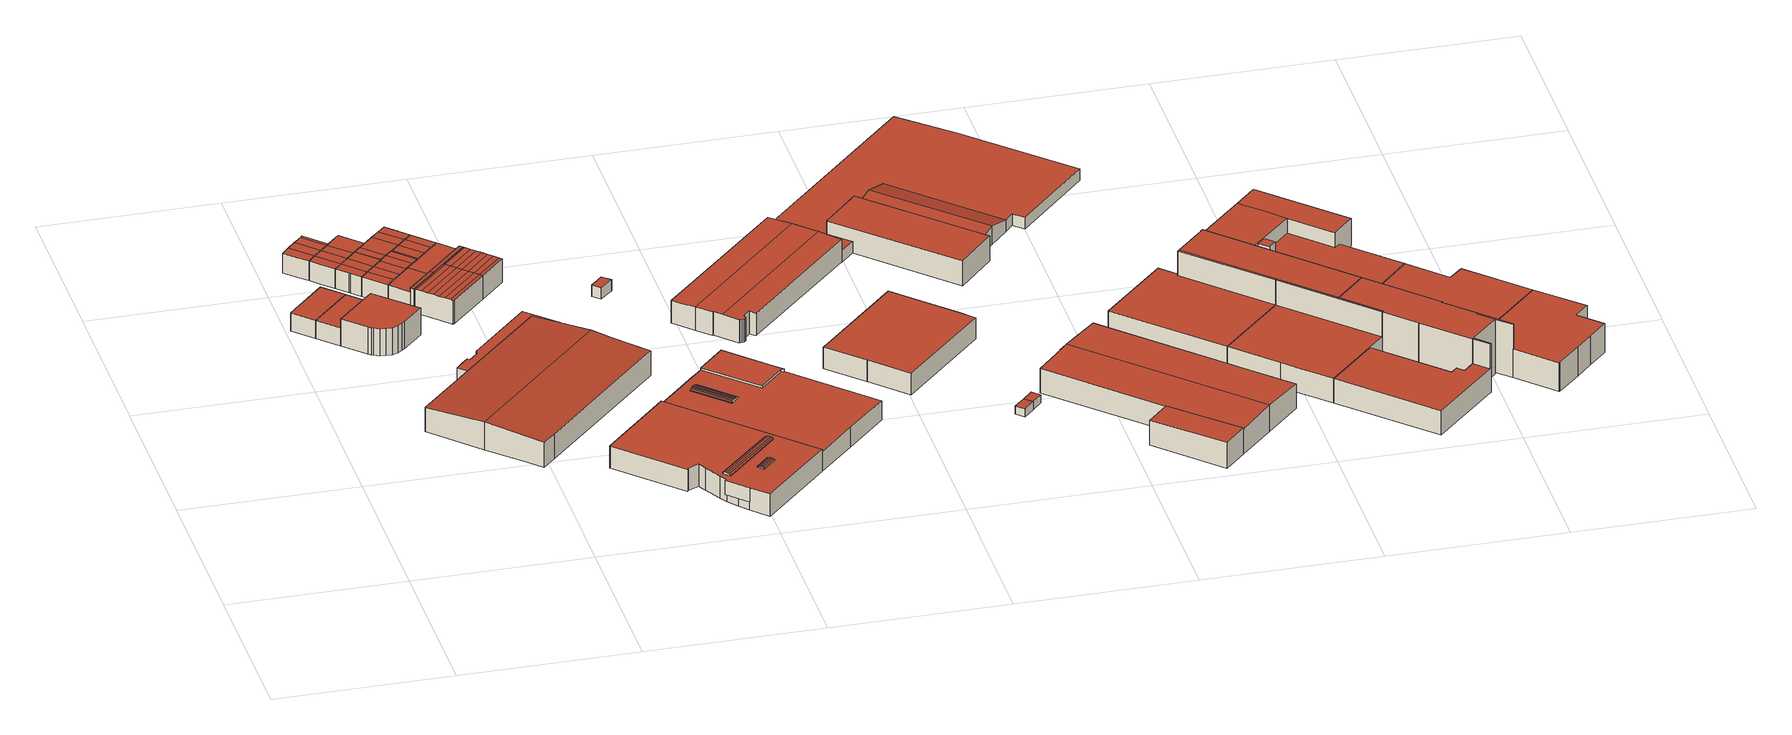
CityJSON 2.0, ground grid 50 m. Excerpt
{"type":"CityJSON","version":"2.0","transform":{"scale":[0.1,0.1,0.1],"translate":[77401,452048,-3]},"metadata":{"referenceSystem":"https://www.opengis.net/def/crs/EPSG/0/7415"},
"CityObjects":{
"building1":{"type":"Building","attributes":{"Volume":640.16,"Dakoppervlakte":116.91,"Muuroppervlakte":251.69,"Vloeroppervlakte":116.91,"hoogte_Z_max_in_m_NAP":5.59,"GEB_DOEL":"industriefunctie","dateOfConstruction":"1997-01-01","measuredHeight":5.48},"geometry":[{"type":"Solid","lod":"2","boundaries":[[[[0,1,2,3,4]],[[5,6,7,8,9]],[[6,2,1,7]],[[1,0,8,7]],[[5,9,8,0,4,3]],[[3,2,6,5]]]],"semantics":{"surfaces":[{"type":"GroundSurface"},{"type":"RoofSurface"},{"type":"WallSurface"}],"values":[[0,1,2,2,2,2]]}}]},
"building2":{"type":"Building","attributes":{"Volume":639.29,"Dakoppervlakte":116.92,"Muuroppervlakte":251.33,"Vloeroppervlakte":116.92,"hoogte_Z_max_in_m_NAP":5.59,"GEB_DOEL":"industriefunctie","dateOfConstruction":"1997-01-01","measuredHeight":5.47},"geometry":[{"type":"Solid","lod":"2","boundaries":[[[[10,11,2,1]],[[12,7,6,13]],[[10,1,7,12]],[[1,2,6,7]],[[11,13,6,2]],[[11,10,12,13]]]],"semantics":{"surfaces":[{"type":"GroundSurface"},{"type":"RoofSurface"},{"type":"WallSurface"}],"values":[[0,1,2,2,2,2]]}}]},
"building3":{"type":"Building","attributes":{"Volume":27.42,"Dakoppervlakte":10.25,"Muuroppervlakte":35.28,"Vloeroppervlakte":10.25,"hoogte_Z_max_in_m_NAP":2.76,"GEB_DOEL":"overige gebruiksfunctie","dateOfConstruction":"2013-01-01","measuredHeight":2.68},"geometry":[{"type":"Solid","lod":"2","boundaries":[[[[14,15,16,17]],[[18,19,20,21]],[[14,17,21,20]],[[17,16,18,21]],[[18,16,15,19]],[[15,14,20,19]]]],"semantics":{"surfaces":[{"type":"GroundSurface"},{"type":"RoofSurface"},{"type":"WallSurface"}],"values":[[0,1,2,2,2,2]]}}]},
"building4":{"type":"Building","attributes":{"Volume":1795.81,"Dakoppervlakte":221.35,"Muuroppervlakte":471.02,"Vloeroppervlakte":221.35,"hoogte_Z_max_in_m_NAP":8.26,"GEB_DOEL":"industriefunctie","dateOfConstruction":"1997-01-01","measuredHeight":8.11},"geometry":[{"type":"Solid","lod":"2","boundaries":[[[[22,23,24,25,26,11,10,27,28,29,30,31,32]],[[33,34,35,36,37,38,39,40,41,42,43,44,45]],[[10,11,36,35]],[[11,26,37,36]],[[25,24,39,38]],[[40,39,24,23]],[[23,22,41,40]],[[42,41,22,32]],[[43,42,32,31]],[[44,43,31,30]],[[45,44,30,29]],[[33,45,29,28]],[[28,27,34,33]],[[10,35,34,27]],[[26,25,38,37]]]],"semantics":{"surfaces":[{"type":"GroundSurface"},{"type":"RoofSurface"},{"type":"WallSurface"}],"values":[[0,1,2,2,2,2,2,2,2,2,2,2,2,2,2]]}}]},
"building5":{"type":"Building","attributes":{"Volume":474.24,"Dakoppervlakte":79.44,"Muuroppervlakte":213.79,"Vloeroppervlakte":79.43,"hoogte_Z_max_in_m_NAP":6.15,"GEB_DOEL":"industriefunctie","dateOfConstruction":"1997-01-01","measuredHeight":6.04},"geometry":[{"type":"Solid","lod":"2","boundaries":[[[[46,47,48,49,50,51,52,53,54,55,56,57]],[[58,59,60,61,62,63]],[[64,65,63,62]],[[66,65,64,67]],[[68,69,66,67]],[[49,48,68,67,64,62,61,52,51,50]],[[48,47,69,68]],[[58,55,54,53,52,61,60,59]],[[57,56,55,58,63,65,66,69,47,46]]]],"semantics":{"surfaces":[{"type":"GroundSurface"},{"type":"RoofSurface"},{"type":"WallSurface"}],"values":[[0,1,1,1,1,2,2,2,2]]}}]},
"building6":{"type":"Building","attributes":{"Volume":719.34,"Dakoppervlakte":119.79,"Muuroppervlakte":275.22,"Vloeroppervlakte":119.78,"hoogte_Z_max_in_m_NAP":6.16,"GEB_DOEL":"industriefunctie","dateOfConstruction":"1997-01-01","measuredHeight":6.06},"geometry":[{"type":"Solid","lod":"2","boundaries":[[[[48,70,71,72,73,74,75,76,77,78,79,52,51,50,49]],[[61,80,81,82,83,62]],[[64,62,83,84]],[[67,64,84,85]],[[86,87,88,89,68,67,85]],[[72,71,88,87]],[[72,87,86,85,84,83,82,77,76,75,74,73]],[[48,49,50,51,52,61,62,64,67,68,89,88,71,70]],[[77,82,81,80,61,52,79,78]]]],"semantics":{"surfaces":[{"type":"GroundSurface"},{"type":"RoofSurface"},{"type":"WallSurface"}],"values":[[0,1,1,1,1,2,2,2,2]]}}]},
"building7":{"type":"Building","attributes":{"Volume":475.72,"Dakoppervlakte":79.52,"Muuroppervlakte":214.36,"Vloeroppervlakte":79.5,"hoogte_Z_max_in_m_NAP":6.15,"GEB_DOEL":"industriefunctie","dateOfConstruction":"1997-01-01","measuredHeight":6.05},"geometry":[{"type":"Solid","lod":"2","boundaries":[[[[74,90,91,92,93,94,95,96,97,77,76,75]],[[82,98,99,100,101,83]],[[102,84,83,101]],[[103,104,105,85,84,102]],[[91,104,103,102,101,100,95,94,93,92]],[[91,90,105,104]],[[75,76,77,82,83,84,85,105,90,74]],[[97,98,82,77]],[[99,98,97,96]],[[95,100,99,96]]]],"semantics":{"surfaces":[{"type":"GroundSurface"},{"type":"RoofSurface"},{"type":"WallSurface"}],"values":[[0,1,1,1,2,2,2,2,2,2]]}}]},
"building8":{"type":"Building","attributes":{"Volume":719.07,"Dakoppervlakte":119.81,"Muuroppervlakte":275.12,"Vloeroppervlakte":119.8,"hoogte_Z_max_in_m_NAP":6.16,"GEB_DOEL":"industriefunctie","dateOfConstruction":"1997-01-01","measuredHeight":6.06},"geometry":[{"type":"Solid","lod":"2","boundaries":[[[[106,107,108,109,110,111,95,94,93,92,112,113]],[[100,114,115,101]],[[101,115,116,102]],[[116,117,103,102]],[[118,119,103,117]],[[119,118,120,121]],[[108,107,106,120,118,117,116,115,114,111,110,109]],[[106,113,121,120]],[[92,93,94,95,100,101,102,103,119,121,113,112]],[[114,100,95,111]]]],"semantics":{"surfaces":[{"type":"GroundSurface"},{"type":"RoofSurface"},{"type":"WallSurface"}],"values":[[0,1,1,1,1,1,2,2,2,2]]}}]},
"building9":{"type":"Building","attributes":{"Volume":487.43,"Dakoppervlakte":79.5,"Muuroppervlakte":237.62,"Vloeroppervlakte":79.48,"hoogte_Z_max_in_m_NAP":7.15,"GEB_DOEL":"industriefunctie","dateOfConstruction":"1997-01-01","measuredHeight":7.05},"geometry":[{"type":"Solid","lod":"2","boundaries":[[[[122,123,124,125,126,127,111,110,109,108]],[[116,115,114,128,129,130,131,132,133,117]],[[134,135,136,137,138]],[[109,110,111,114,115,116,117,133,122,108]],[[111,127,128,114]],[[132,123,122,133]],[[136,135,124,123,132]],[[138,137,128,127,126,125,134]],[[125,124,135,134]],[[130,129,128,137,136,132,131]]]],"semantics":{"surfaces":[{"type":"GroundSurface"},{"type":"RoofSurface"},{"type":"WallSurface"}],"values":[[0,1,1,2,2,2,2,2,2,2]]}}]},
"building10":{"type":"Building","attributes":{"Volume":16665.04,"Dakoppervlakte":2196.95,"Muuroppervlakte":1495.17,"Vloeroppervlakte":2194.21,"hoogte_Z_max_in_m_NAP":7.6,"GEB_DOEL":"industriefunctie","dateOfConstruction":"1993-01-01","measuredHeight":8.44},"geometry":[{"type":"Solid","lod":"2","boundaries":[[[[139,140,141,142,143,144,145,146,147,148,149,150,151,152,153,154,155,156,157,158]],[[159,160,161,162,163,164,165,166,167]],[[168,163,162,169]],[[170,171,172,173,174,175,176,177,178,179,180]],[[163,143,142,141,165,164]],[[165,141,140,166]],[[158,159,167,166,140,139]],[[159,158,157,160]],[[156,155,162,161]],[[162,155,154,171,170,169]],[[163,168,144,143]],[[146,145,180,179]],[[153,172,171,154]],[[172,153,152,173]],[[152,151,174,173]],[[151,150,175,174]],[[175,150,149,176]],[[176,149,148,177]],[[177,148,147,146,179,178]],[[145,144,168,169,170,180]],[[160,157,156,161]]]],"semantics":{"surfaces":[{"type":"GroundSurface"},{"type":"RoofSurface"},{"type":"WallSurface"}],"values":[[0,1,1,1,2,2,2,2,2,2,2,2,2,2,2,2,2,2,2,2,2]]}}]},
"building11":{"type":"Building","attributes":{"Volume":723.83,"Dakoppervlakte":120.8,"Muuroppervlakte":276.2,"Vloeroppervlakte":120.79,"hoogte_Z_max_in_m_NAP":6.16,"GEB_DOEL":"industriefunctie","dateOfConstruction":"1997-01-01","measuredHeight":6.05},"geometry":[{"type":"Solid","lod":"2","boundaries":[[[[181,182,183,184,185,186,187,188,189,112,91,90,73,190]],[[191,192,193,194,195,196]],[[119,86,105,104]],[[195,197,198,196]],[[197,199,86,119,200,198]],[[90,91,104,105]],[[90,105,86,199,197,195,194,183,182,181,190,73]],[[189,188,187,186,191,196,198,200,119,104,91,112]],[[183,194,193,192,191,186,185,184]]]],"semantics":{"surfaces":[{"type":"GroundSurface"},{"type":"RoofSurface"},{"type":"WallSurface"}],"values":[[0,1,1,1,1,2,2,2,2]]}}]},
"building12":{"type":"Building","attributes":{"Volume":1265.18,"Dakoppervlakte":176.77,"Muuroppervlakte":381.77,"Vloeroppervlakte":176.75,"hoogte_Z_max_in_m_NAP":7.21,"GEB_DOEL":"industriefunctie","dateOfConstruction":"1997-01-01","measuredHeight":7.18},"geometry":[{"type":"Solid","lod":"2","boundaries":[[[[201,202,203,204,205,206,207,208,209,210,211,212,213,214,215,216,217,218,219]],[[220,221,222,223,224]],[[220,224,225,226]],[[226,225,227,228]],[[229,228,227,230]],[[230,231,232,229]],[[231,233,234,232]],[[235,236,134,237]],[[234,233,235,237]],[[210,209,223,222]],[[201,219,134,236]],[[217,216,215,214,213,212,211,221,220,226,228,229,232,234,237,134,219,218]],[[210,222,221,211]],[[224,223,209,208,207,206,205,204,203,202,201,236,235,233,231,230,227,225]]]],"semantics":{"surfaces":[{"type":"GroundSurface"},{"type":"RoofSurface"},{"type":"WallSurface"}],"values":[[0,1,1,1,1,1,1,1,1,2,2,2,2,2]]}}]},
"building13":{"type":"Building","attributes":{"Volume":475.16,"Dakoppervlakte":80.37,"Muuroppervlakte":213.1,"Vloeroppervlakte":80.35,"hoogte_Z_max_in_m_NAP":6.15,"GEB_DOEL":"industriefunctie","dateOfConstruction":"1997-01-01","measuredHeight":5.98},"geometry":[{"type":"Solid","lod":"2","boundaries":[[[[238,239,240,241,242,243,244,245,246,247]],[[248,196,198,249]],[[250,191,196,248]],[[251,249,198,200]],[[121,120,251,200]],[[239,191,250,240]],[[246,245,121,200,198,196,191,239,238,247]],[[242,241,240,250,248,249,251,120,244,243]],[[245,244,120,121]]]],"semantics":{"surfaces":[{"type":"GroundSurface"},{"type":"RoofSurface"},{"type":"WallSurface"}],"values":[[0,1,1,1,1,2,2,2,2]]}}]},
"building14":{"type":"Building","attributes":{"Volume":739.79,"Dakoppervlakte":120.56,"Muuroppervlakte":309.55,"Vloeroppervlakte":120.55,"hoogte_Z_max_in_m_NAP":7.15,"GEB_DOEL":"industriefunctie","dateOfConstruction":"1997-01-01","measuredHeight":7.04},"geometry":[{"type":"Solid","lod":"2","boundaries":[[[[107,252,253,254,255,256,257,258,124,123,122]],[[259,260,261,250,248,249,251,118,133,132,262,263,264]],[[265,136,135,266]],[[252,107,122,133,118,251,249,248,250,255,254,253]],[[122,123,132,133]],[[260,257,256,255,250,261]],[[136,132,123,124,135]],[[258,266,135,124]],[[258,257,260,265,266]],[[262,132,136,265,260,259,264,263]]]],"semantics":{"surfaces":[{"type":"GroundSurface"},{"type":"RoofSurface"},{"type":"WallSurface"}],"values":[[0,1,1,2,2,2,2,2,2,2]]}}]},
"building15":{"type":"Building","attributes":{"Volume":847.09,"Dakoppervlakte":118.42,"Muuroppervlakte":311.58,"Vloeroppervlakte":118.41,"hoogte_Z_max_in_m_NAP":7.21,"GEB_DOEL":"industriefunctie","dateOfConstruction":"1997-01-01","measuredHeight":7.18},"geometry":[{"type":"Solid","lod":"2","boundaries":[[[[201,267,268,269,270,271,272,273,274,275,276,209,208,207,206,205,204,203,202]],[[277,227,225,278]],[[227,277,279,230]],[[280,231,230,279]],[[233,231,280,281]],[[223,282,283,284,224]],[[278,225,224,284]],[[235,233,281,285]],[[236,235,285,266]],[[267,201,236,266]],[[235,236,201,202,203,204,205,206,207,208,209,223,224,225,227,230,231,233]],[[282,223,209,276,275,283]],[[284,283,275,274,273,272,271,270,269,268,267,266,285,281,280,279,277,278]]]],"semantics":{"surfaces":[{"type":"GroundSurface"},{"type":"RoofSurface"},{"type":"WallSurface"}],"values":[[0,1,1,1,1,1,1,1,1,2,2,2,2]]}}]},
"building16":{"type":"Building","attributes":{"Volume":17598.2,"Dakoppervlakte":2857.21,"Muuroppervlakte":1473.75,"Vloeroppervlakte":2761.66,"hoogte_Z_max_in_m_NAP":7.31,"GEB_DOEL":"industriefunctie","dateOfConstruction":"1993-01-01","measuredHeight":7.35},"geometry":[{"type":"Solid","lod":"2","boundaries":[[[[286,287,288,289,290,291,292,293,294,295,296,297,298,299,300,301,302,303,304,305,306]],[[307,308,309,310]],[[311,312,313,314]],[[315,316,317,318,319,320,321,322,323,324,325,326],[327,328,329,330,331],[332,333,334,335,336]],[[337,338,339,340]],[[341,342,343,344]],[[345,346,343,342]],[[345,337,340,346]],[[338,347,348,339]],[[349,350,351,352]],[[350,349,353,354]],[[355,356,354,353]],[[357,358,359,360]],[[359,352,351,360]],[[361,362,363,364,365,366,367,368,369]],[[370,371,372,373]],[[371,370,374,375]],[[375,374,376,377]],[[378,379,377,376]],[[380,379,378,381]],[[382,380,381,383]],[[383,384,385,382]],[[384,386,387,385]],[[388,389,390,391,392,393]],[[394,395,396,397]],[[318,307,310,319]],[[306,305,320,319,310]],[[305,304,361,321,320]],[[293,323,322,369,294]],[[293,292,324,323]],[[325,324,292,291]],[[326,325,291,290]],[[290,289,315,326]],[[289,288,316,315]],[[288,287,308,317,316]],[[308,307,318,317]],[[332,347,338,337,333]],[[336,348,347,332]],[[344,343,346,340,339,348,336,335]],[[344,335,334,341]],[[345,342,341,334,333,337]],[[327,355,353,349,328]],[[355,327,331,356]],[[331,330,357,360,351,350,354,356]],[[357,330,329,358]],[[352,359,358,329,328,349]],[[295,294,369,368]],[[363,302,301,314,364]],[[381,378,376,374,370,373,394,397,386,384,383]],[[387,386,397,396]],[[377,379,380,382,385,387,396,395,372,371,375]],[[373,372,395,394]],[[391,364,314,313,392]],[[297,393,392,313,298]],[[297,296,367,388,393]],[[365,364,391,390]],[[367,366,389,388]],[[390,389,366,365]],[[322,321,361,369]],[[308,287,286,309]],[[309,286,306,310]],[[312,299,298,313]],[[312,311,300,299]],[[314,301,300,311]],[[367,296,295,368]],[[303,362,361,304]],[[302,363,362,303]]]],"semantics":{"surfaces":[{"type":"GroundSurface"},{"type":"OuterCeilingSurface"},{"type":"RoofSurface"},{"type":"WallSurface"}],"values":[[0,1,1,2,2,2,2,2,2,2,2,2,2,2,2,2,2,2,2,2,2,2,2,2,2,3,3,3,3,3,3,3,3,3,3,3,3,3,3,3,3,3,3,3,3,3,3,3,3,3,3,3,3,3,3,3,3,3,3,3,3,3,3,3,3,3,3]]}}]},
"building17":{"type":"Building","attributes":{"Volume":51.85,"Dakoppervlakte":15.04,"Muuroppervlakte":55.24,"Vloeroppervlakte":15.04,"hoogte_Z_max_in_m_NAP":3.44,"GEB_DOEL":"overige gebruiksfunctie","dateOfConstruction":"2002-01-01","measuredHeight":3.45},"geometry":[{"type":"Solid","lod":"2","boundaries":[[[[398,399,400,401]],[[402,403,404,405]],[[403,402,401,400]],[[400,399,404,403]],[[398,405,404,399]],[[402,405,398,401]]]],"semantics":{"surfaces":[{"type":"GroundSurface"},{"type":"RoofSurface"},{"type":"WallSurface"}],"values":[[0,1,2,2,2,2]]}}]},
"building18":{"type":"Building","attributes":{"Volume":7740.87,"Dakoppervlakte":1102.56,"Muuroppervlakte":997.71,"Vloeroppervlakte":1101.81,"hoogte_Z_max_in_m_NAP":6.99,"GEB_DOEL":"industriefunctie - winkelfunctie","dateOfConstruction":"1996-01-01","measuredHeight":7.13},"geometry":[{"type":"Solid","lod":"2","boundaries":[[[[406,407,408,409,410,411,412,413,414,415,416,417,418,419,420,421,422,423,424,425]],[[426,427,428,429,430,431,432,433,434,435,436,437,438]],[[439,440,441,436,435,442]],[[442,443,444,445,439]],[[415,414,440,439]],[[414,413,441,440]],[[441,413,412,411,437,436]],[[437,411,410,438]],[[409,408,427,426]],[[428,427,408,407]],[[429,428,407,406]],[[429,406,425,430]],[[430,425,424,431]],[[432,431,424,423]],[[433,432,423,422]],[[422,421,434,433]],[[420,419,418,443,442,435,434,421]],[[418,417,444,443]],[[415,439,445,444,417,416]],[[426,438,410,409]]]],"semantics":{"surfaces":[{"type":"GroundSurface"},{"type":"RoofSurface"},{"type":"WallSurface"}],"values":[[0,1,1,1,2,2,2,2,2,2,2,2,2,2,2,2,2,2,2,2]]}}]},
"building19":{"type":"Building","attributes":{"Volume":5696.26,"Dakoppervlakte":887.96,"Muuroppervlakte":769.94,"Vloeroppervlakte":887.96,"hoogte_Z_max_in_m_NAP":6.36,"GEB_DOEL":"industriefunctie","dateOfConstruction":"1996-01-01","measuredHeight":6.42},"geometry":[{"type":"Solid","lod":"2","boundaries":[[[[446,447,448,449,450,451,452,453,454]],[[455,456,457,458,459,460,461,462,463]],[[451,450,456,455]],[[457,456,450,449]],[[448,458,457,449]],[[455,463,462,453,452,451]],[[448,447,459,458]],[[446,454,453,462,461,460,459,447]]]],"semantics":{"surfaces":[{"type":"GroundSurface"},{"type":"RoofSurface"},{"type":"WallSurface"}],"values":[[0,1,2,2,2,2,2,2]]}}]},
"building20":{"type":"Building","attributes":{"Volume":31.94,"Dakoppervlakte":12.61,"Muuroppervlakte":36.64,"Vloeroppervlakte":12.61,"hoogte_Z_max_in_m_NAP":2.54,"GEB_DOEL":"overige gebruiksfunctie","dateOfConstruction":"1997-01-01","measuredHeight":2.53},"geometry":[{"type":"Solid","lod":"2","boundaries":[[[[464,465,466,467,468]],[[469,470,471,472,473]],[[464,468,472,471]],[[468,467,473,472]],[[473,467,466,465,470,469]],[[465,464,471,470]]]],"semantics":{"surfaces":[{"type":"GroundSurface"},{"type":"RoofSurface"},{"type":"WallSurface"}],"values":[[0,1,2,2,2,2]]}}]},
"building21":{"type":"Building","attributes":{"Volume":28.54,"Dakoppervlakte":11.32,"Muuroppervlakte":34.49,"Vloeroppervlakte":11.32,"hoogte_Z_max_in_m_NAP":2.54,"GEB_DOEL":"overige gebruiksfunctie","dateOfConstruction":"1997-01-01","measuredHeight":2.52},"geometry":[{"type":"Solid","lod":"2","boundaries":[[[[465,474,475,466]],[[476,470,469,477]],[[465,466,469,470]],[[469,466,475,477]],[[474,476,477,475]],[[470,476,474,465]]]],"semantics":{"surfaces":[{"type":"GroundSurface"},{"type":"RoofSurface"},{"type":"WallSurface"}],"values":[[0,1,2,2,2,2]]}}]},
"building22":{"type":"Building","attributes":{"Volume":15208.98,"Dakoppervlakte":3526.8,"Muuroppervlakte":1359.89,"Vloeroppervlakte":3507.03,"hoogte_Z_max_in_m_NAP":7.21,"GEB_DOEL":"winkelfunctie","dateOfConstruction":"1990-01-01","measuredHeight":7.49},"geometry":[{"type":"Solid","lod":"2","boundaries":[[[[478,479,480,481,482,483,484,485,486,487,488,489,490,491,492]],[[493,494,495,496,497,498,499,500,501,502,503,504,505,506]],[[507,508,509,510,511]],[[512,500,513,514]],[[514,502,501,512]],[[502,481,480,503]],[[480,479,504,503]],[[504,479,478,505]],[[478,492,506,505]],[[493,506,492,491]],[[491,490,494,493]],[[495,489,488,496]],[[488,487,497,496]],[[486,498,497,487]],[[485,484,509,508]],[[484,483,513,510,509]],[[502,514,482,481]],[[513,483,482,514]],[[513,500,511,510]],[[499,507,511,500]],[[499,498,486,485,508,507]],[[500,512,501]],[[494,490,489,495]]]],"semantics":{"surfaces":[{"type":"GroundSurface"},{"type":"RoofSurface"},{"type":"WallSurface"}],"values":[[0,1,1,1,1,2,2,2,2,2,2,2,2,2,2,2,2,2,2,2,2,2,2]]}}]},
"building23":{"type":"Building","attributes":{"Volume":14410.77,"Dakoppervlakte":1877.47,"Muuroppervlakte":1480.06,"Vloeroppervlakte":1871.24,"hoogte_Z_max_in_m_NAP":7.93,"GEB_DOEL":"industriefunctie","dateOfConstruction":"1993-01-01","measuredHeight":7.99},"geometry":[{"type":"Solid","lod":"2","boundaries":[[[[515,516,517,518,519,520,521,522,523,524,525,526,527,528]],[[529,530,531,532,533,534]],[[535,536,537,538,539,540,541]],[[542,543,544,545,539,538,537,546]],[[547,548,549,550,551]],[[552,553,554,555]],[[515,528,546,537]],[[546,528,527,542]],[[543,542,527,526]],[[544,543,526,525]],[[545,544,525,524,534,550]],[[521,520,541,540,548,531]],[[536,516,515,537]],[[550,534,533,551]],[[532,547,551,533]],[[548,547,532,531]],[[545,550,549,539]],[[548,540,539,549]],[[554,553,518,517]],[[517,516,536,555,554]],[[552,535,519,518,553]],[[536,535,552,555]],[[524,523,529,534]],[[531,530,522,521]],[[529,523,522,530]],[[520,519,535,541]]]],"semantics":{"surfaces":[{"type":"GroundSurface"},{"type":"OuterCeilingSurface"},{"type":"RoofSurface"},{"type":"WallSurface"}],"values":[[0,1,2,2,2,2,3,3,3,3,3,3,3,3,3,3,3,3,3,3,3,3,3,3,3,3]]}}]},
"building24":{"type":"Building","attributes":{"Volume":6980.03,"Dakoppervlakte":920.21,"Muuroppervlakte":1367.77,"Vloeroppervlakte":920.21,"hoogte_Z_max_in_m_NAP":14.54,"GEB_DOEL":"industriefunctie","dateOfConstruction":"1991-01-01","measuredHeight":14.92},"geometry":[{"type":"Solid","lod":"2","boundaries":[[[[556,557,558,559,560,561]],[[562,563,564,565,566,567]],[[568,569,570,571]],[[557,556,565,564]],[[562,559,558,563]],[[557,564,563,558]],[[568,566,572,569]],[[560,572,566,565,556,561]],[[568,571,567,566]],[[562,570,569,572,560,559]],[[562,567,571,570]]]],"semantics":{"surfaces":[{"type":"GroundSurface"},{"type":"RoofSurface"},{"type":"WallSurface"}],"values":[[0,1,1,2,2,2,2,2,2,2,2]]}}]},
"building25":{"type":"Building","attributes":{"Volume":6339.54,"Dakoppervlakte":825.98,"Muuroppervlakte":1360.16,"Vloeroppervlakte":825.98,"hoogte_Z_max_in_m_NAP":14.54,"GEB_DOEL":"industriefunctie","dateOfConstruction":"1991-01-01","measuredHeight":14.98},"geometry":[{"type":"Solid","lod":"2","boundaries":[[[[573,574,575,556,561,560,576,577,578,579]],[[566,565,580,581,582,583,584,585]],[[568,586,587,569]],[[556,575,580,565]],[[577,576,588,585,584,583,579,578]],[[569,572,566,568]],[[586,585,588,587]],[[556,565,566,572,560,561]],[[586,568,566,585]],[[560,572,569,587,588,576]],[[580,575,574,573,579,583,582,581]]]],"semantics":{"surfaces":[{"type":"GroundSurface"},{"type":"RoofSurface"},{"type":"WallSurface"}],"values":[[0,1,1,2,2,2,2,2,2,2,2]]}}]},
"building26":{"type":"Building","attributes":{"Volume":4796.09,"Dakoppervlakte":650.55,"Muuroppervlakte":943.08,"Vloeroppervlakte":879.15,"hoogte_Z_max_in_m_NAP":14.54,"GEB_DOEL":"industriefunctie","dateOfConstruction":"1991-01-01","measuredHeight":14.84},"geometry":[{"type":"Solid","lod":"2","boundaries":[[[[589,590,591,592,593,594,595,596,597,598]],[[599,600,601,602,584,583,603,604]],[[605,606,607,608]],[[597,584,602,598]],[[596,595,603,583]],[[593,609,604,603,595,594]],[[601,600,590,589]],[[598,602,601,589]],[[607,604,609,608]],[[605,608,609,593,592,610]],[[606,605,610,599]],[[610,592,591,590,600,599]],[[604,607,606,599]],[[597,596,583,584]]]],"semantics":{"surfaces":[{"type":"GroundSurface"},{"type":"RoofSurface"},{"type":"WallSurface"}],"values":[[0,1,1,2,2,2,2,2,2,2,2,2,2,2]]}}]},
"building27":{"type":"Building","attributes":{"Volume":23680.62,"Dakoppervlakte":1885.93,"Muuroppervlakte":3094.13,"Vloeroppervlakte":1789.81,"hoogte_Z_max_in_m_NAP":14.54,"GEB_DOEL":"kantoorfunctie","dateOfConstruction":"1991-01-01","measuredHeight":16.59},"geometry":[{"type":"Solid","lod":"2","boundaries":[[[[611,612,613,614]],[[615,616,617,618]],[[619,620,621,622]],[[623,624,625,626]],[[627,628,629,630]],[[631,632,633,634]],[[635,636,637,638]],[[639,640,641,642]],[[643,644,645,646]],[[647,648,649,650]],[[651,652,653,654]],[[655,656,657,658]],[[659,660,661,662,663,664,665,666,667,668,669]],[[670,671,672,673]],[[674,675,676,677,678,679,680,681,682,683,684,685,686,687,688,689],[690,691,692,693,694,695],[696,697,698,699,700,701],[702,703,704,705,706,707],[708,709,710,711,712,713],[714,715,716,717,718,719],[720,721,722,723,724,725],[726,727,728,729,730,731],[732,733,734,735,736,737],[738,739,740,741,742,743],[744,745,746,747,748,749],[750,751,752,753,754,755],[756,757,758,759,760,761],[762,763,764,765,766,767]],[[768,769,770,771,772,773,774,775,776,777,778,779]],[[780,781,570,569,782,783,784]],[[785,786,787,788,789,790,791,792,793]],[[794,795,796,788,787,786,785,797,798,799,800]],[[801,802,803,804]],[[805,806,807,808]],[[778,777,668,667,684]],[[668,777,776,669]],[[783,782,659,669,776]],[[569,570,661,660,659,782]],[[793,680,679,785]],[[793,792,791,682,681,680]],[[785,679,678,797]],[[676,798,797,678,677]],[[798,676,675,799]],[[786,787,786,785]],[[662,661,570,781,780,784,794,800,799,675]],[[791,790,789,779,778,684,683,682]],[[802,775,774,803]],[[774,773,804,803]],[[808,772,771,805]],[[805,771,770,806]],[[770,769,807,806]],[[804,773,772,808,807,769,768,788,796,801]],[[788,768,779,789]],[[801,796,795,794,784,783,776,775,802]],[[674,689,663,662,675]],[[689,688,664,663]],[[688,687,665,664]],[[687,686,666,665]],[[686,685,684,667,666]],[[726,731,730,670,673]],[[730,729,671,670]],[[729,728,727,672,671]],[[732,737,736,647,650]],[[736,735,648,647]],[[735,734,733,649,648]],[[650,649,733,732]],[[738,743,742,657,656]],[[742,741,658,657]],[[741,740,739,655,658]],[[656,655,739,738]],[[695,694,693,651,654]],[[693,692,652,651]],[[692,691,690,653,652]],[[654,653,690,695]],[[713,712,711,613,612]],[[711,710,614,613]],[[710,709,708,611,614]],[[612,611,708,713]],[[749,748,747,643,646]],[[644,643,747,746]],[[746,745,744,645,644]],[[646,645,744,749]],[[639,642,719,718,717]],[[717,716,640,639]],[[716,715,641,640]],[[641,715,714,719,642]],[[725,724,723,635,638]],[[636,635,723,722]],[[722,721,720,637,636]],[[725,638,637,720]],[[631,634,700,699,698]],[[632,631,698,697]],[[697,696,701,633,632]],[[700,634,633,701]],[[627,630,702,707,706]],[[706,705,628,627]],[[705,704,703,629,628]],[[702,630,629,703]],[[625,624,750,755,754]],[[626,625,754,753]],[[753,752,751,623,626]],[[750,624,623,751]],[[619,622,756,761,760]],[[620,619,760,759]],[[759,758,757,621,620]],[[756,622,621,757]],[[615,618,762,767,766]],[[616,615,766,765]],[[765,764,763,617,616]],[[762,618,617,763]],[[673,672,727,726]]]],"semantics":{"surfaces":[{"type":"GroundSurface"},{"type":"OuterCeilingSurface"},{"type":"RoofSurface"},{"type":"WallSurface"}],"values":[[0,0,0,0,0,0,0,0,0,0,0,0,0,0,1,2,2,2,2,2,2,3,3,3,3,3,3,3,3,3,3,3,3,3,3,3,3,3,3,3,3,3,3,3,3,3,3,3,3,3,3,3,3,3,3,3,3,3,3,3,3,3,3,3,3,3,3,3,3,3,3,3,3,3,3,3,3,3,3,3,3,3,3,3,3,3,3,3,3,3,3,3,3,3,3,3,3,3]]}}]},
"building28":{"type":"Building","attributes":{"Volume":16716.29,"Dakoppervlakte":1419.62,"Muuroppervlakte":2291.78,"Vloeroppervlakte":1589.01,"hoogte_Z_max_in_m_NAP":14.54,"GEB_DOEL":"industriefunctie","dateOfConstruction":"1991-01-01","measuredHeight":16.59},"geometry":[{"type":"Solid","lod":"2","boundaries":[[[[809,659,669,668,810,811,812,813,814,815,816,817,818,819,820]],[[776,821,822,823,824,825,826,777]],[[827,783,782,587,586,828,829,606,605,830,831,832,833]],[[826,825,811,810]],[[810,668,777,826]],[[668,669,776,777]],[[823,813,812,824]],[[586,820,819,828]],[[828,819,818,829]],[[818,817,606,829]],[[606,817,816,815,830,605]],[[815,814,831,830]],[[814,813,823,832,831]],[[782,783,776,669,659]],[[809,587,782,659]],[[586,587,809,820]],[[822,833,832,823]],[[833,822,821,827]],[[776,783,827,821]],[[811,825,824,812]]]],"semantics":{"surfaces":[{"type":"GroundSurface"},{"type":"RoofSurface"},{"type":"WallSurface"}],"values":[[0,1,1,2,2,2,2,2,2,2,2,2,2,2,2,2,2,2,2,2]]}}]},
"building29":{"type":"Building","attributes":{"Volume":5937.24,"Dakoppervlakte":677,"Muuroppervlakte":1110.65,"Vloeroppervlakte":677,"hoogte_Z_max_in_m_NAP":14.54,"GEB_DOEL":"industriefunctie","dateOfConstruction":"1991-01-01","measuredHeight":16.11},"geometry":[{"type":"Solid","lod":"2","boundaries":[[[[834,835,836,837,838,839,840,841,842,843,844,845]],[[846,847,848,849,850,851,852,824,823,853,854]],[[855,832,831,830,856]],[[854,834,845,846]],[[845,844,847,846]],[[843,842,849,848]],[[842,841,850,849]],[[840,851,850,841]],[[840,839,852,851]],[[839,838,824,852]],[[837,823,824,838]],[[832,823,837,836,831]],[[831,836,835,830]],[[834,854,856,830,835]],[[856,854,853,855]],[[855,853,823,832]],[[847,844,843,848]]]],"semantics":{"surfaces":[{"type":"GroundSurface"},{"type":"RoofSurface"},{"type":"WallSurface"}],"values":[[0,1,1,2,2,2,2,2,2,2,2,2,2,2,2,2,2]]}}]}
},
"vertices":[
[113,1393,31],[167,1340,31],[59,1231,31],[5,1284,31],[112,1393,31],[5,1284,86],[59,1231,86],[167,1340,86],[113,1393,86],[112,1393,86],
[221,1286,31],[113,1177,31],[221,1286,86],[113,1177,86],
[312,842,31],[330,824,31],[302,795,31],[284,813,31],[302,795,58],[330,824,58],[312,842,58],[284,813,58],
[199,1104,31],[184,1111,31],[179,1114,31],[171,1121,31],[171,1120,31],[329,1180,31],[270,1121,31],[262,1115,31],[248,1106,31],[232,1101,31],[215,1101,31],[270,1121,113],[329,1180,113],[221,1286,113],[113,1177,113],[171,1120,113],[171,1121,113],[179,1114,113],[184,1111,113],[199,1104,113],[215,1101,113],[232,1101,113],[248,1106,113],[262,1115,113],
[123,1645,31],[128,1650,31],[185,1593,31],[180,1589,31],[158,1566,31],[135,1544,31],[115,1523,31],[90,1547,31],[87,1550,31],[58,1579,31],[78,1600,31],[101,1623,31],[58,1579,90],[87,1550,90],[90,1547,90],[115,1523,90],[135,1544,91],[78,1600,91],[158,1566,91],[101,1623,91],[123,1645,91],[180,1589,91],[185,1593,92],[128,1650,92],
[203,1612,31],[220,1629,31],[277,1573,31],[259,1555,31],[237,1533,31],[214,1510,31],[192,1487,31],[171,1467,31],[138,1499,31],[135,1502,31],[135,1502,90],[138,1499,90],[171,1467,90],[192,1487,91],[214,1510,91],[237,1533,91],[259,1555,92],[277,1573,92],[220,1629,92],[203,1612,92],
[241,1537,31],[298,1481,31],[294,1476,31],[271,1454,31],[249,1431,31],[228,1410,31],[204,1435,31],[201,1438,31],[201,1438,90],[204,1435,90],[228,1410,90],[249,1431,91],[271,1454,91],[294,1476,91],[298,1481,92],[241,1537,92],
[391,1460,31],[373,1443,31],[351,1420,31],[328,1397,31],[306,1375,31],[285,1354,31],[316,1499,31],[334,1517,31],[285,1354,90],[306,1375,91],[328,1397,91],[351,1420,91],[373,1443,92],[316,1499,92],[391,1460,92],[334,1517,92],
[355,1425,31],[403,1377,31],[412,1368,31],[342,1298,31],[339,1301,31],[333,1306,31],[333,1306,90],[354,1327,91],[376,1349,91],[399,1372,91],[403,1377,92],[355,1425,92],[342,1298,102],[412,1368,102],[403,1377,101],[333,1306,101],[339,1301,101],
[861,844,22],[514,493,22],[479,458,22],[444,493,22],[351,584,22],[223,712,22],[409,898,22],[366,939,22],[387,961,22],[402,976,22],[408,970,22],[435,998,22],[435,1009,22],[602,1178,22],[684,1097,22],[648,1060,22],[736,973,22],[744,965,22],[779,929,22],[864,846,22],[864,846,97],[779,929,103],[744,965,105],[736,973,106],[351,584,106],[444,493,99],[479,458,97],[514,493,97],[861,844,97],[223,712,96],[608,1099,96],[608,1099,65],[648,1060,65],[684,1097,65],[602,1178,65],[435,1009,65],[435,998,65],[408,970,65],[402,976,65],[387,961,65],[366,939,65],[409,898,65],
[304,1601,31],[327,1623,31],[348,1645,31],[377,1616,31],[380,1613,31],[404,1588,31],[384,1567,31],[361,1544,31],[339,1522,31],[282,1578,31],[404,1588,90],[380,1613,90],[377,1616,90],[348,1645,90],[327,1623,91],[384,1567,91],[304,1601,91],[361,1544,91],[282,1578,91],[339,1522,91],
[447,1404,30],[451,1400,30],[464,1388,30],[476,1376,30],[488,1364,30],[501,1351,30],[513,1339,30],[525,1327,30],[531,1321,30],[430,1219,30],[426,1215,30],[420,1221,30],[408,1233,30],[395,1245,30],[383,1257,30],[371,1270,30],[358,1282,30],[346,1294,30],[342,1298,30],[420,1221,102],[426,1215,101],[430,1219,101],[531,1321,101],[525,1327,102],[513,1339,102],[408,1233,102],[501,1351,102],[395,1245,102],[383,1257,102],[488,1364,102],[476,1376,102],[371,1270,102],[464,1388,102],[358,1282,102],[451,1400,102],[447,1404,102],[346,1294,102],
[384,1567,32],[404,1588,32],[461,1532,32],[440,1511,32],[418,1488,32],[395,1465,32],[391,1460,32],[334,1517,32],[339,1522,32],[361,1544,32],[440,1511,91],[418,1488,91],[461,1532,90],[395,1465,91],
[395,1465,31],[418,1488,31],[440,1511,31],[461,1532,31],[465,1528,31],[509,1484,31],[518,1475,31],[489,1463,91],[509,1484,90],[465,1528,90],[421,1395,92],[444,1417,91],[466,1440,91],[509,1484,101],[518,1475,102],
[518,1475,30],[522,1472,30],[534,1459,30],[546,1447,30],[559,1435,30],[571,1422,30],[583,1410,30],[596,1398,30],[602,1392,30],[590,1380,30],[571,1422,102],[583,1410,102],[559,1435,102],[546,1447,102],[534,1459,102],[590,1380,101],[602,1392,101],[596,1398,102],[522,1472,102],
[918,128,30],[894,159,30],[881,180,30],[854,229,30],[843,252,30],[811,237,30],[808,234,30],[641,400,30],[828,590,30],[929,692,30],[970,733,30],[1044,808,30],[1146,707,30],[1146,686,30],[1160,673,30],[1180,673,30],[1390,465,30],[1275,349,30],[1174,246,30],[986,57,30],[942,101,30],[889,154,54],[894,159,54],[918,128,54],[942,101,54],[1160,673,55],[1146,686,55],[1146,707,55],[1180,673,55],[854,229,97],[881,180,97],[894,159,97],[889,154,97],[942,101,97],[986,57,97],[1174,246,97],[828,590,97],[641,400,97],[808,234,97],[811,237,97],[843,252,97],[1045,345,97],[1052,338,97],[1063,327,97],[910,173,97],[892,191,97],[1024,238,97],[1030,232,97],[1040,223,97],[1002,185,97],[987,200,97],[1030,232,102],[1027,235,101],[990,197,101],[993,194,102],[1040,223,99],[1037,225,101],[999,188,101],[1002,185,99],[1034,229,102],[996,191,102],[1024,238,99],[987,200,99],[1052,338,103],[899,184,103],[903,180,103],[1056,334,103],[1048,341,102],[895,188,102],[1045,345,99],[892,191,99],[910,173,99],[1063,327,99],[1060,330,102],[907,176,102],[1174,246,88],[1275,349,90],[1390,465,88],[1180,673,88],[1171,673,88],[1102,603,89],[970,733,89],[929,692,90],[828,590,88],[1009,550,94],[920,639,94],[917,636,92],[1007,547,92],[1012,552,95],[922,641,95],[1015,555,96],[925,644,96],[1018,558,96],[928,647,96],[931,650,96],[1021,561,96],[934,653,95],[1024,564,95],[1027,567,94],[937,656,94],[1030,570,92],[940,659,92],[970,733,95],[1102,603,95],[1171,673,95],[1180,673,95],[1146,707,95],[1044,808,95],[1007,547,89],[917,636,89],[940,659,90],[1030,570,90],
[832,1245,30],[811,1266,30],[846,1301,30],[868,1280,30],[868,1280,64],[846,1301,64],[811,1266,64],[832,1245,64],
[1147,953,29],[1145,947,29],[1140,942,29],[1134,941,29],[1128,944,29],[1126,942,29],[1091,977,29],[1070,997,29],[1068,995,29],[1032,1031,29],[1001,1062,29],[979,1084,29],[1328,1436,29],[1381,1384,29],[1438,1328,29],[1488,1279,29],[1178,966,29],[1163,980,29],[1144,960,29],[1144,959,29],[1134,941,97],[1140,942,97],[1145,947,97],[1147,953,97],[1144,959,97],[1144,960,98],[1163,980,98],[1178,966,97],[1488,1279,97],[1438,1328,100],[1091,977,100],[1126,942,98],[1128,944,98],[1032,1031,100],[1068,995,100],[1070,997,100],[1381,1384,100],[1328,1436,97],[979,1084,97],[1001,1062,98],
[1692,847,29],[1730,808,29],[1496,572,29],[1401,667,29],[1400,667,29],[1307,759,29],[1308,761,29],[1542,996,29],[1634,904,29],[1307,759,94],[1400,667,94],[1401,667,94],[1496,572,94],[1730,808,94],[1692,847,94],[1634,904,94],[1542,996,94],[1308,761,94],
[1735,408,30],[1765,438,30],[1785,418,30],[1786,418,30],[1756,387,30],[1785,418,55],[1765,438,55],[1735,408,55],[1756,387,55],[1786,418,55],
[1793,467,30],[1813,447,30],[1793,467,55],[1813,447,55],
[2193,1535,27],[1994,1327,27],[1966,1354,27],[1943,1328,27],[1891,1273,27],[1839,1218,27],[1864,1192,27],[1765,1085,27],[1527,1318,27],[1488,1279,27],[1431,1335,27],[1435,1338,27],[1326,1445,27],[1788,1914,27],[1927,1793,27],[1788,1914,62],[1326,1445,62],[1435,1338,62],[1431,1335,62],[1488,1279,62],[1527,1318,62],[1471,1373,62],[1572,1478,62],[1678,1587,62],[1943,1328,62],[1966,1354,62],[1994,1327,62],[2193,1535,62],[1927,1793,62],[1471,1373,102],[1765,1085,102],[1864,1192,102],[1839,1218,102],[1572,1478,102],[1625,1533,82],[1839,1218,62],[1891,1273,82],
[2357,161,29],[2263,65,29],[2203,3,29],[2036,170,29],[2096,231,29],[1825,499,29],[1902,576,29],[1905,574,29],[1942,612,29],[1940,615,29],[2016,692,29],[2017,691,29],[2352,359,29],[2454,258,29],[1942,612,56],[1905,574,56],[1902,576,56],[1898,579,56],[1936,618,56],[1940,615,56],[2096,231,103],[2263,65,103],[2357,161,109],[1923,592,109],[1920,595,109],[1902,576,108],[1825,499,103],[2352,359,103],[2017,691,103],[2016,692,103],[1940,615,108],[2454,258,103],[1898,579,103],[1902,576,103],[1920,595,103],[1940,615,103],[1936,618,103],[2096,231,104],[2036,170,104],[2203,3,108],[2263,65,108],
[2327,494,26],[2071,747,26],[2251,928,26],[2297,883,26],[2507,675,26],[2502,670,26],[2297,883,100],[2251,928,100],[2071,747,100],[2327,494,100],[2502,670,100],[2292,879,100],[2502,670,175],[2507,675,175],[2297,883,175],[2292,879,175],[2507,675,100],
[2509,313,26],[2490,332,26],[2441,380,26],[2736,447,26],[2732,443,26],[2687,398,26],[2556,266,26],[2441,380,100],[2490,332,100],[2509,313,100],[2556,266,100],[2687,398,100],[2732,443,100],[2732,443,175],[2736,447,175],[2736,447,100],
[2881,241,27],[2898,223,27],[2927,252,27],[2930,255,27],[2968,217,27],[2965,214,27],[2788,36,27],[2556,266,27],[2687,398,27],[2863,223,27],[2927,252,100],[2898,223,100],[2881,241,100],[2863,223,100],[2788,36,100],[2965,214,100],[2930,255,175],[2927,252,175],[2965,214,175],[2968,217,175],[2968,217,100],[2930,255,100],
[2637,1112,9],[2634,1115,9],[2637,1119,9],[2641,1115,9],[2365,973,9],[2369,976,9],[2372,973,9],[2369,969,9],[2391,999,9],[2395,1002,9],[2398,999,9],[2395,995,9],[2436,1037,9],[2433,1033,9],[2429,1037,9],[2432,1040,9],[2467,1075,9],[2471,1079,9],[2474,1075,9],[2471,1072,9],[2505,1113,9],[2509,1117,9],[2512,1114,9],[2509,1110,9],[2543,1151,9],[2546,1155,9],[2550,1151,9],[2546,1148,9],[2569,1178,9],[2572,1181,9],[2576,1178,9],[2572,1174,9],[2599,1157,9],[2602,1153,9],[2599,1150,9],[2595,1153,9],[2752,1005,9],[2756,1001,9],[2752,998,9],[2749,1001,9],[2676,1081,9],[2679,1077,9],[2676,1074,9],[2672,1077,9],[2714,1036,9],[2710,1039,9],[2714,1043,9],[2717,1039,9],[2640,543,9],[2507,675,9],[2297,883,9],[2375,962,9],[2490,1078,9],[2573,1161,9],[2760,975,9],[2728,943,9],[2740,931,9],[2881,791,9],[2723,628,9],[2778,980,9],[2781,976,9],[2778,972,9],[2774,976,9],[2375,963,62],[2375,962,62],[2374,962,62],[2366,970,62],[2363,973,62],[2515,1126,62],[2572,1184,62],[2577,1179,62],[2783,976,62],[2780,973,62],[2740,931,62],[2738,933,62],[2728,943,62],[2760,975,62],[2573,1161,62],[2490,1078,62],[2676,1074,62],[2677,1075,62],[2679,1077,62],[2676,1081,62],[2674,1079,62],[2672,1077,62],[2510,1115,62],[2509,1117,62],[2505,1113,62],[2507,1112,62],[2509,1110,62],[2512,1114,62],[2471,1072,62],[2474,1075,62],[2472,1077,62],[2471,1079,62],[2467,1075,62],[2469,1073,62],[2637,1112,62],[2639,1113,62],[2641,1115,62],[2637,1119,62],[2635,1116,62],[2634,1115,62],[2574,1176,62],[2576,1178,62],[2572,1181,62],[2569,1178,62],[2571,1176,62],[2572,1174,62],[2550,1151,62],[2548,1153,62],[2546,1155,62],[2543,1151,62],[2545,1150,62],[2546,1148,62],[2774,976,62],[2778,972,62],[2779,974,62],[2781,976,62],[2778,980,62],[2776,978,62],[2749,1001,62],[2752,998,62],[2754,999,62],[2756,1001,62],[2752,1005,62],[2750,1003,62],[2710,1039,62],[2714,1036,62],[2715,1037,62],[2717,1039,62],[2714,1043,62],[2712,1041,62],[2599,1150,62],[2600,1151,62],[2602,1153,62],[2599,1157,62],[2597,1154,62],[2595,1153,62],[2433,1033,62],[2436,1037,62],[2434,1039,62],[2432,1040,62],[2429,1037,62],[2431,1035,62],[2395,995,62],[2398,999,62],[2396,1000,62],[2395,1002,62],[2391,999,62],[2393,997,62],[2369,969,62],[2372,973,62],[2371,974,62],[2369,976,62],[2365,973,62],[2367,971,62],[2622,1018,101],[2538,935,101],[2562,910,101],[2541,888,101],[2516,913,101],[2494,891,101],[2522,863,101],[2505,845,101],[2723,628,101],[2881,791,101],[2740,931,101],[2724,915,101],[2375,963,175],[2375,962,175],[2640,543,175],[2723,628,175],[2381,968,175],[2515,1126,146],[2526,1114,146],[2573,1068,146],[2622,1018,146],[2724,915,146],[2740,931,146],[2783,976,146],[2577,1179,146],[2572,1184,146],[2381,968,146],[2426,923,146],[2476,873,146],[2363,973,146],[2374,962,146],[2375,962,146],[2375,963,146],[2476,873,144],[2505,845,144],[2522,863,144],[2494,891,144],[2541,888,145],[2562,910,145],[2538,935,145],[2516,913,145],
[2736,447,9],[2979,694,9],[3017,730,9],[3172,579,9],[2972,377,9],[2969,374,9],[3009,335,9],[2930,255,9],[2927,252,9],[2811,366,9],[2810,365,9],[2732,443,9],[2898,454,101],[2896,452,101],[2972,377,101],[3172,579,101],[3017,730,101],[2979,694,101],[2898,454,175],[2810,365,175],[2811,366,175],[3009,335,175],[2969,374,175],[2972,377,175],[2896,452,175],
[3047,297,14],[3009,335,14],[2969,374,14],[2972,377,14],[3172,579,14],[3290,465,14],[3250,425,14],[3311,364,14],[3258,310,14],[3214,265,14],[3148,199,14],[3147,198,14],[3147,198,101],[3148,199,101],[3214,265,101],[3258,310,101],[3311,364,101],[3250,425,101],[3290,465,101],[3050,300,101],[3047,297,101],[3050,300,175],[3047,297,175]
]}
